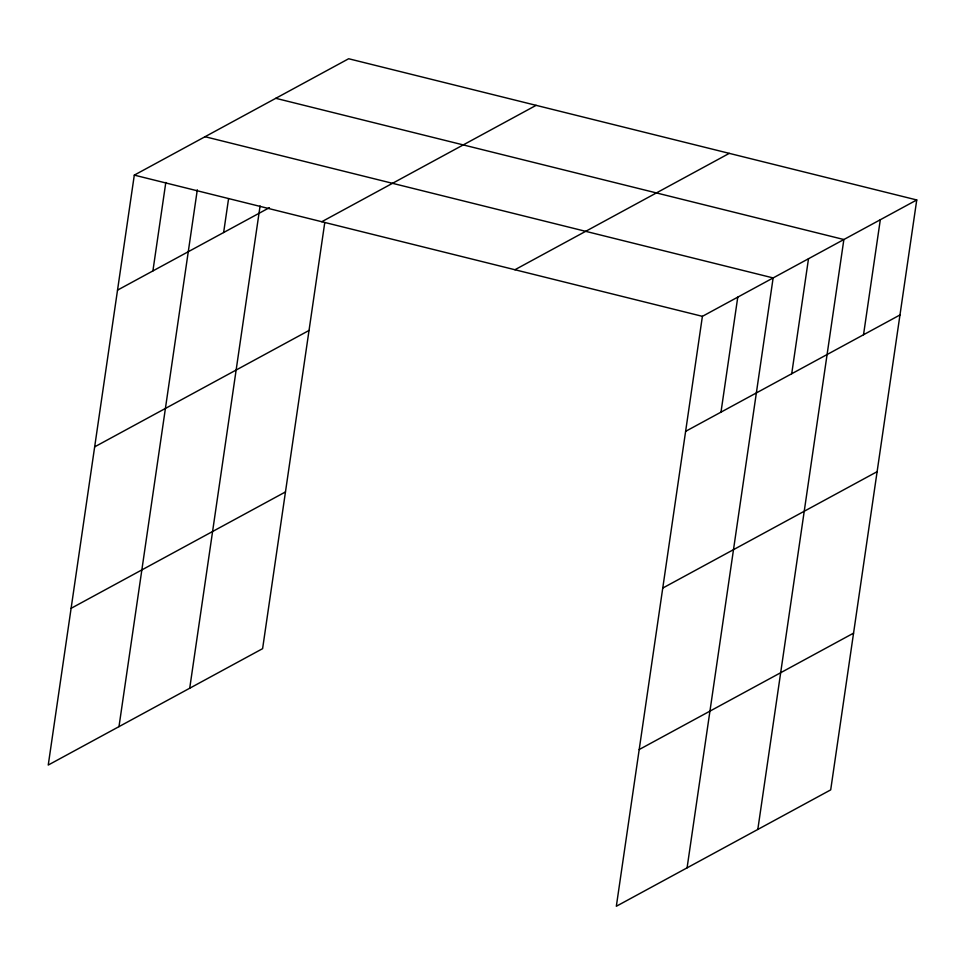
<?xml version="1.0" encoding="UTF-8"?>
<svg xmlns="http://www.w3.org/2000/svg" width="965" height="965" viewBox="0 0 965 965"><rect width="100%" height="100%" fill="white"/><g stroke="black" fill="none" stroke-linecap="round" stroke-linejoin="round"><path stroke-width="1.45" d="M916.75 199.96L702.399 316.339L616.333 906.256L830.696 789.877L916.75 199.96L348.667 58.744L134.304 175.123L48.25 765.04L262.601 648.661L324.771 222.541M152.904 270.924L165.811 182.457M118.985 726.633L197.306 189.803M223.639 232.517L228.584 198.609M189.719 688.226L260.08 205.943M720.988 412.139L737.767 297.136M687.08 867.849L773.134 277.932L205.05 136.716M791.722 373.732L808.501 258.729M757.815 829.442L843.868 239.525L275.785 98.309M863.53 334.746L880.309 219.743M117.537 290.127L269.416 207.668M321.779 221.721L536.13 105.342M94.667 446.855L309.017 330.464M514.924 269.742L729.287 153.363M71.108 608.324L285.471 491.933M685.62 431.343L899.971 314.964M662.762 588.071L877.113 471.68M639.204 749.54L853.555 633.149M134.304 175.123L702.399 316.339"/></g></svg>
